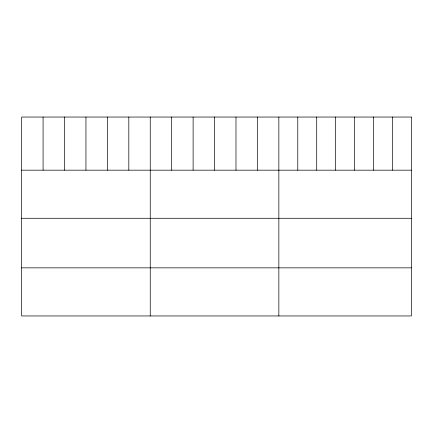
<?xml version="1.0" encoding="UTF-8"?>
<svg xmlns="http://www.w3.org/2000/svg" width="433" height="433" viewBox="0 0 433 433"><rect width="100%" height="100%" fill="white"/><g stroke="black" fill="none" stroke-linecap="round" stroke-linejoin="round"><path stroke-width="0.65" d="M21.65 170.174L411.35 170.174M21.65 218.281L411.35 218.281M21.65 267.848L411.35 267.848M392.422 117.045L392.422 170.174M373.495 117.045L373.495 170.174M354.567 117.045L354.567 170.174M335.635 117.045L335.635 170.174M316.707 117.045L316.707 170.174M297.78 117.045L297.78 170.174M278.852 117.045L278.852 315.955M257.418 117.045L257.418 170.174M235.985 117.045L235.985 170.174M214.552 117.045L214.552 170.174M193.118 117.045L193.118 170.174M171.684 117.045L171.684 170.174M150.251 117.045L150.251 315.955M128.817 117.045L128.817 170.174M107.384 117.045L107.384 170.174M85.951 117.045L85.951 170.174M64.517 117.045L64.517 170.174M43.084 117.045L43.084 170.174M411.35 117.045L21.65 117.045L21.65 315.955L411.35 315.955L411.35 117.045"/></g></svg>
